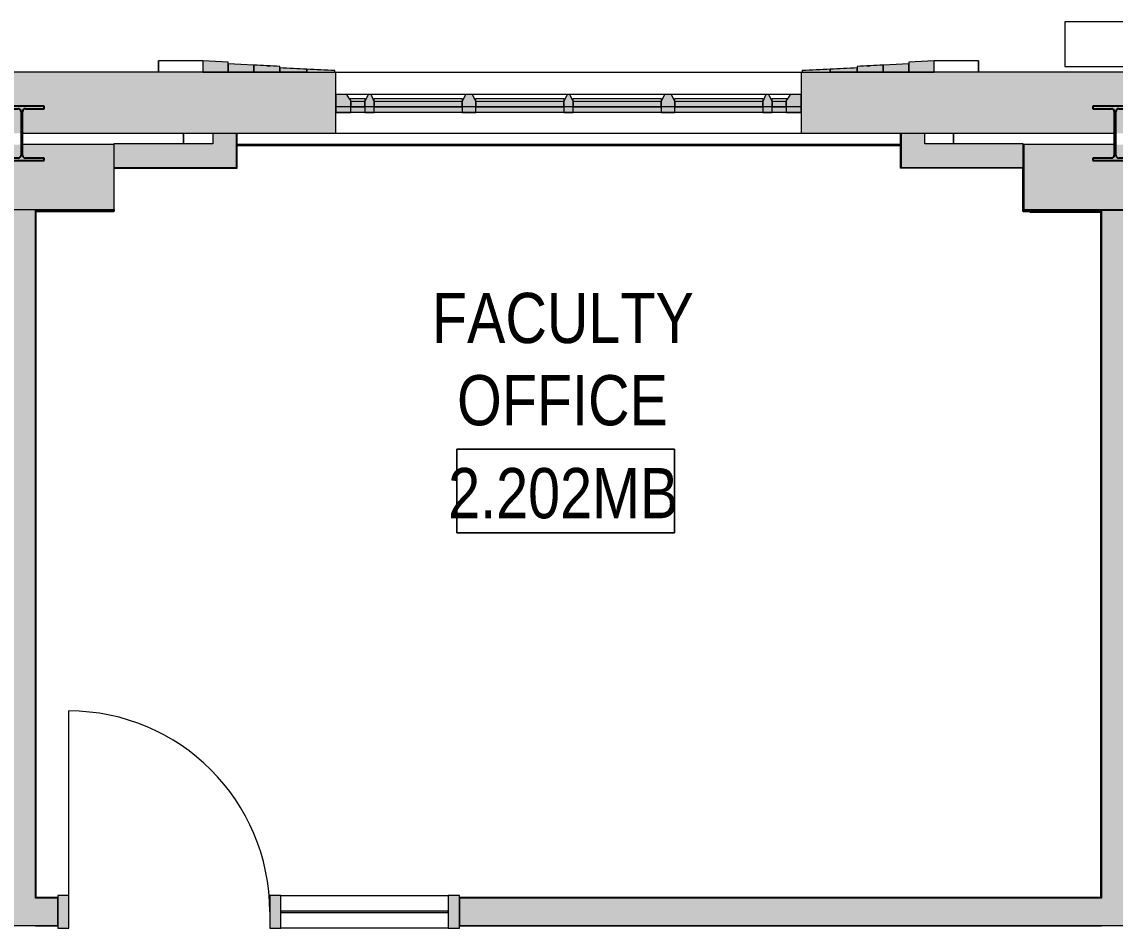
# Model space of a CAD drawing. Header units: inches. Extents: x -3598 to -1628, y -3458 to -206.
# Drawn here: x -2808.4 to -2612.4, y -2975.1 to -2812.6 of the extents above; entities that cross this region are included whole.
import ezdxf

# ---------------------------------------------------------------- set-up
doc = ezdxf.new("R2010")
doc.units = ezdxf.units.IN
doc.header["$MEASUREMENT"] = 0
for name, color, linetype, lineweight in [('A-AREA-IDEN', 2, 'Continuous', 9), ('A-DOOR', 31, 'Continuous', 13), ('A-FLOR', 192, 'Continuous', 13), ('A-GENM', 13, 'Continuous', 9), ('A-GLAZ-CURT', 52, 'Continuous', 13), ('A-GLAZ-CWMG', 51, 'Continuous', 13), ('A-WALL', 113, 'Continuous', 13), ('A-WALL-PATT', 111, 'Continuous', 13), ('I-WALL', 2, 'Continuous', 13), ('S-COLS', 52, 'Continuous', 13)]:
    doc.layers.add(name, color=color, linetype=linetype, lineweight=lineweight)
doc.styles.add('Arial Narrow', font='ARIALN.TTF', dxfattribs={"height": 9})

# ---------------------------------------------------------------- blocks, each defined once
blk = doc.blocks.new('_STL - Column - W Shape - 2017v1 - W10x33-1686110-MEZZANINE - CAD')
at = {"layer": 'S-COLS'}
blk.add_hatch(color=130, dxfattribs=at).paths.add_polyline_path([(-3.98, -4.87), (3.98, -4.87), (3.98, -4.43), (0.64, -4.43), (0.29, -4.28), (0.14, -3.93), (0.14, 3.92), (0.29, 4.28), (0.64, 4.42), (3.98, 4.42), (3.98, 4.86), (-3.98, 4.86), (-3.98, 4.42), (-0.65, 4.42), (-0.29, 4.28), (-0.15, 3.92), (-0.15, -3.93), (-0.29, -4.28), (-0.65, -4.43), (-3.98, -4.43)], flags=0)
at = {"layer": 'S-COLS', "color": 253, "lineweight": 25}
for p, q in [((3.98, 4.86), (-3.98, 4.86)), ((-3.98, 4.86), (-3.98, 4.42)), ((-3.98, 4.42), (-0.65, 4.42)), ((-0.15, 3.92), (-0.15, -3.93)), ((0.14, -3.93), (0.14, 3.92)), ((0.64, 4.42), (3.98, 4.42)), ((3.98, 4.42), (3.98, 4.86)), ((-0.65, -4.43), (-3.98, -4.43)), ((-3.98, -4.43), (-3.98, -4.87)), ((-3.98, -4.87), (3.98, -4.87)), ((3.98, -4.43), (0.64, -4.43)), ((3.98, -4.87), (3.98, -4.43))]:
    blk.add_line(p, q, dxfattribs=at)
for centre, start, end in [((-0.65, 3.92), 0, 90), ((0.64, 3.92), 90, 180), ((-0.65, -3.93), 270, 0), ((0.64, -3.93), 180, 270)]:
    blk.add_arc(centre, 0.5, start, end, dxfattribs=at)
blk = doc.blocks.new('15830016-STRUCT_MARTINEZ-MOORE_CENTRAL_v2018_rvt-1-MEZZANINE - CAD')
at = {"layer": 'A-FLOR', "color": 253, "lineweight": 25}
for p, q in [((-2628.9, -2846.64), (-2628.9, -2838.89)), ((-2791.9, -2846.64), (-2805.83, -2846.64)), ((-2791.9, -2846.27), (-2791.9, -2846.64)), ((-2614.96, -2846.64), (-2628.9, -2846.64))]:
    blk.add_line(p, q, dxfattribs=at)
at = {"color": 250, "lineweight": 13}
for p in [(-2808.4, -2832.64), (-2612.4, -2832.64)]:
    blk.add_blockref('_STL - Column - W Shape - 2017v1 - W10x33-1686110-MEZZANINE - CAD', p, dxfattribs=at)
blk = doc.blocks.new('System Panel - Glazed-383150-MEZZANINE - CAD')
at = {"layer": 'A-GLAZ-CURT', "lineweight": 9}
blk.add_hatch(color=90, dxfattribs=at).paths.add_polyline_path([(0.29, 0.75), (41.71, 0.75), (41.71, 1.75), (-41.71, 1.75), (-41.71, 0.75), (-30.68, 0.75)], flags=0)
at = {"layer": 'A-GLAZ-CURT', "lineweight": 20}
for p, q in [((41.71, 1.75), (-41.71, 1.75)), ((-41.71, 1.75), (-41.71, 0.75)), ((-41.71, 0.75), (41.71, 0.75)), ((41.71, 0.75), (41.71, 1.75))]:
    blk.add_line(p, q, dxfattribs=at)
blk = doc.blocks.new('System Panel - Winco Glass-383154-MEZZANINE - CAD')
at = {"layer": 'A-GLAZ-CURT', "lineweight": 9}
blk.add_hatch(color=90, dxfattribs=at).paths.add_polyline_path([(4.72, -1), (4.72, 0), (2.2, 0), (2.2, -1)], flags=0)
at = {"layer": 'A-GLAZ-CURT', "lineweight": 20}
for p, q in [((4.72, 0), (2.2, 0)), ((2.2, 0), (2.2, -1)), ((4.72, -1), (4.72, 0)), ((2.2, -1), (4.72, -1))]:
    blk.add_line(p, q, dxfattribs=at)
blk = doc.blocks.new('System Panel - Winco Glass-383155-MEZZANINE - CAD')
at = {"layer": 'A-GLAZ-CURT', "lineweight": 9}
blk.add_hatch(color=90, dxfattribs=at).paths.add_polyline_path([(7.89, -1), (7.89, 0), (-7.89, 0), (-7.89, -1), (-3.75, -1)], flags=0)
at = {"layer": 'A-GLAZ-CURT', "lineweight": 20}
for p, q in [((7.89, 0), (-7.89, 0)), ((-7.89, 0), (-7.89, -1)), ((7.89, -1), (7.89, 0)), ((-7.89, -1), (7.89, -1))]:
    blk.add_line(p, q, dxfattribs=at)
blk = doc.blocks.new('System Panel - Winco Glass-383156-MEZZANINE - CAD')
at = {"layer": 'A-GLAZ-CURT', "lineweight": 9}
blk.add_hatch(color=90, dxfattribs=at).paths.add_polyline_path([(7.89, -1), (7.89, 0), (-7.89, 0), (-7.89, -1)], flags=0)
at = {"layer": 'A-GLAZ-CURT', "lineweight": 20}
for p, q in [((7.89, 0), (-7.89, 0)), ((-7.89, 0), (-7.89, -1)), ((7.89, -1), (7.89, 0)), ((-7.89, -1), (7.89, -1))]:
    blk.add_line(p, q, dxfattribs=at)
blk = doc.blocks.new('System Panel - Winco Glass-383157-MEZZANINE - CAD')
at = {"layer": 'A-GLAZ-CURT', "lineweight": 9}
blk.add_hatch(color=90, dxfattribs=at).paths.add_polyline_path([(7.89, -1), (7.89, 0), (-7.89, 0), (-7.89, -1)], flags=0)
at = {"layer": 'A-GLAZ-CURT', "lineweight": 20}
for p, q in [((7.89, 0), (-7.89, 0)), ((-7.89, 0), (-7.89, -1)), ((7.89, -1), (7.89, 0)), ((-7.89, -1), (7.89, -1))]:
    blk.add_line(p, q, dxfattribs=at)
blk = doc.blocks.new('System Panel - Winco Glass-383158-MEZZANINE - CAD')
at = {"layer": 'A-GLAZ-CURT', "lineweight": 9}
blk.add_hatch(color=90, dxfattribs=at).paths.add_polyline_path([(7.89, -1), (7.89, 0), (-7.89, 0), (-7.89, -1), (4.33, -1)], flags=0)
at = {"layer": 'A-GLAZ-CURT', "lineweight": 20}
for p, q in [((7.89, 0), (-7.89, 0)), ((-7.89, 0), (-7.89, -1)), ((7.89, -1), (7.89, 0)), ((-7.89, -1), (7.89, -1))]:
    blk.add_line(p, q, dxfattribs=at)
blk = doc.blocks.new('System Panel - Winco Glass-383159-MEZZANINE - CAD')
at = {"layer": 'A-GLAZ-CURT', "lineweight": 9}
blk.add_hatch(color=90, dxfattribs=at).paths.add_polyline_path([(-2.2, -1), (-2.2, 0), (-4.72, 0), (-4.72, -1)], flags=0)
at = {"layer": 'A-GLAZ-CURT', "lineweight": 20}
for p, q in [((-2.2, 0), (-4.72, 0)), ((-4.72, 0), (-4.72, -1)), ((-2.2, -1), (-2.2, 0)), ((-4.72, -1), (-2.2, -1))]:
    blk.add_line(p, q, dxfattribs=at)
blk = doc.blocks.new('Rectangular Mullion - Winco Accent Full_Left-Large-V9-MEZZANINE - CAD')
at = {"layer": 'A-GLAZ-CWMG', "lineweight": 9}
blk.add_hatch(color=90, dxfattribs=at).paths.add_polyline_path([(-2671.36, -2828.89), (-2668.68, -2828.89), (-2668.68, -2825.64), (-2670.6, -2825.64), (-2671.36, -2826.89)], flags=0)
at = {"layer": 'A-GLAZ-CWMG', "lineweight": 20}
for p, q in [((-2668.68, -2825.64), (-2670.6, -2825.64)), ((-2668.68, -2828.89), (-2668.68, -2825.64)), ((-2671.36, -2826.89), (-2671.36, -2828.89)), ((-2671.36, -2828.89), (-2668.68, -2828.89))]:
    blk.add_line(p, q, dxfattribs=at)
blk.add_arc((-3015.88, -2615.19), 404.36, 328.4302, 328.6378, dxfattribs=at)
blk = doc.blocks.new('Rectangular Mullion - Winco Accent Full_Left-Large-V10-MEZZANINE - CAD')
at = {"layer": 'A-GLAZ-CWMG', "lineweight": 9}
blk.add_hatch(color=90, dxfattribs=at).paths.add_polyline_path([(-2749.43, -2828.89), (-2749.43, -2826.89), (-2750.19, -2825.64), (-2752.11, -2825.64), (-2752.11, -2828.89)], flags=0)
at = {"layer": 'A-GLAZ-CWMG', "lineweight": 20}
for p, q in [((-2752.11, -2825.64), (-2752.11, -2828.89)), ((-2750.19, -2825.64), (-2752.11, -2825.64)), ((-2749.43, -2828.89), (-2749.43, -2826.89)), ((-2752.11, -2828.89), (-2749.43, -2828.89))]:
    blk.add_line(p, q, dxfattribs=at)
blk.add_arc((-2404.91, -2615.19), 404.36, 211.3622, 211.5698, dxfattribs=at)
blk = doc.blocks.new('Rectangular Mullion - Winco Accent Full_Right-Large-383169-MEZZANINE - CAD')
at = {"layer": 'A-GLAZ-CWMG', "lineweight": 9}
for p, q in [((-1890.99, -2825.64), (-1907.93, -2825.64)), ((-1891.57, -2828.89), (-1907.34, -2828.89))]:
    blk.add_line(p, q, dxfattribs=at)
blk = doc.blocks.new('Rectangular Mullion - Winco Accent Full_Right-Large-383170-MEZZANINE - CAD')
at = {"layer": 'A-GLAZ-CWMG', "lineweight": 9}
for p, q in [((-1886.6, -2825.64), (-1890.47, -2825.64)), ((-1887.36, -2828.89), (-1889.89, -2828.89))]:
    blk.add_line(p, q, dxfattribs=at)
blk = doc.blocks.new('Rectangular Mullion - Winco Accent Full_Right-Large-V1-MEZZANINE - CAD')
at = {"layer": 'A-GLAZ-CWMG', "lineweight": 9}
for p, q in [((-1944.86, -2825.64), (-1961.8, -2825.64)), ((-1945.45, -2828.89), (-1961.22, -2828.89))]:
    blk.add_line(p, q, dxfattribs=at)
blk = doc.blocks.new('Rectangular Mullion - Winco Accent Full_Right-Large-383171-MEZZANINE - CAD')
at = {"layer": 'A-GLAZ-CWMG', "lineweight": 9}
for p, q in [((-1962.32, -2825.64), (-1966.19, -2825.64)), ((-1962.91, -2828.89), (-1965.43, -2828.89))]:
    blk.add_line(p, q, dxfattribs=at)
blk = doc.blocks.new('Rectangular Mullion - Winco Accent Full-383172-MEZZANINE - CAD')
at = {"layer": 'A-GLAZ-CWMG', "lineweight": 9}
blk.add_hatch(color=90, dxfattribs=at).paths.add_polyline_path([(0.84, 2), (0.84, 0), (0.26, -1.25), (-0.26, -1.25), (-0.84, 0), (-0.84, 2)], flags=0)
at = {"layer": 'A-GLAZ-CWMG', "lineweight": 20}
for p, q in [((-0.84, 2), (0.84, 2)), ((-0.84, 0), (-0.84, 2)), ((0.84, 2), (0.84, 0)), ((-0.26, -1.25), (-0.84, 0)), ((0.84, 0), (0.26, -1.25)), ((0.26, -1.25), (-0.26, -1.25))]:
    blk.add_line(p, q, dxfattribs=at)
blk = doc.blocks.new('Rectangular Mullion - Winco Accent Full-Large-383174-MEZZANINE - CAD')
at = {"layer": 'A-GLAZ-CWMG', "lineweight": 9}
blk.add_hatch(color=90, dxfattribs=at).paths.add_polyline_path([(-1.22, 2), (1.22, 2), (1.22, 0), (0.64, -1.25), (-0.64, -1.25), (-1.22, 0)], flags=0)
at = {"layer": 'A-GLAZ-CWMG', "lineweight": 20}
for p, q in [((-1.22, 2), (1.22, 2)), ((-1.22, 0), (-1.22, 2)), ((1.22, 2), (1.22, 0)), ((-0.64, -1.25), (-1.22, 0)), ((1.22, 0), (0.64, -1.25)), ((0.64, -1.25), (-0.64, -1.25))]:
    blk.add_line(p, q, dxfattribs=at)
blk = doc.blocks.new('Rectangular Mullion - Winco Accent Full-383176-MEZZANINE - CAD')
at = {"layer": 'A-GLAZ-CWMG', "lineweight": 9}
blk.add_hatch(color=90, dxfattribs=at).paths.add_polyline_path([(0.29, 2), (0.84, 2), (0.84, 0), (0.26, -1.25), (-0.26, -1.25), (-0.84, 0), (-0.84, 2)], flags=0)
at = {"layer": 'A-GLAZ-CWMG', "lineweight": 20}
for p, q in [((-0.84, 2), (0.84, 2)), ((-0.84, 0), (-0.84, 2)), ((0.84, 2), (0.84, 0)), ((-0.26, -1.25), (-0.84, 0)), ((0.84, 0), (0.26, -1.25)), ((0.26, -1.25), (-0.26, -1.25))]:
    blk.add_line(p, q, dxfattribs=at)
blk = doc.blocks.new('Rectangular Mullion - Winco Accent Full-Large-383177-MEZZANINE - CAD')
at = {"layer": 'A-GLAZ-CWMG', "lineweight": 9}
blk.add_hatch(color=90, dxfattribs=at).paths.add_polyline_path([(-1.22, 2), (1.22, 2), (1.22, 0), (0.64, -1.25), (-0.64, -1.25), (-1.22, 0)], flags=0)
at = {"layer": 'A-GLAZ-CWMG', "lineweight": 20}
for p, q in [((-1.22, 2), (1.22, 2)), ((-1.22, 0), (-1.22, 2)), ((1.22, 2), (1.22, 0)), ((-0.64, -1.25), (-1.22, 0)), ((1.22, 0), (0.64, -1.25)), ((0.64, -1.25), (-0.64, -1.25))]:
    blk.add_line(p, q, dxfattribs=at)
blk = doc.blocks.new('Rectangular Mullion - Winco Accent Full-383178-MEZZANINE - CAD')
at = {"layer": 'A-GLAZ-CWMG', "lineweight": 9}
blk.add_hatch(color=90, dxfattribs=at).paths.add_polyline_path([(0.84, 2), (0.84, 0), (0.26, -1.25), (-0.26, -1.25), (-0.84, 0), (-0.84, 2)], flags=0)
at = {"layer": 'A-GLAZ-CWMG', "lineweight": 20}
for p, q in [((-0.84, 2), (0.84, 2)), ((-0.84, 0), (-0.84, 2)), ((0.84, 2), (0.84, 0)), ((-0.26, -1.25), (-0.84, 0)), ((0.84, 0), (0.26, -1.25)), ((0.26, -1.25), (-0.26, -1.25))]:
    blk.add_line(p, q, dxfattribs=at)
blk = doc.blocks.new('ws85 - ws1-484378-MEZZANINE - CAD')
at = {"layer": 'A-WALL', "lineweight": 20}
h = blk.add_hatch(color=10, dxfattribs=at)
h.paths.add_polyline_path([(-2775.94, -2821.64), (-2771.43, -2821.64), (-2771.43, -2819.89), (-2775.94, -2819.64)], flags=0)
h.paths.add_polyline_path([(-2649.37, -2821.64), (-2644.85, -2821.64), (-2644.85, -2819.64), (-2649.37, -2819.89), (-2649.37, -2820.14)], flags=0)
h = blk.add_hatch(color=10, dxfattribs=at)
h.paths.add_polyline_path([(-2771.43, -2821.64), (-2766.83, -2821.64), (-2766.83, -2820.39), (-2771.43, -2820.14)], flags=0)
h.paths.add_polyline_path([(-2653.96, -2821.64), (-2649.37, -2821.64), (-2649.37, -2820.14), (-2653.96, -2820.39)], flags=0)
h = blk.add_hatch(color=10, dxfattribs=at)
h.paths.add_polyline_path([(-2766.83, -2821.64), (-2762.13, -2821.64), (-2762.13, -2820.64), (-2766.83, -2820.39)], flags=0)
h.paths.add_polyline_path([(-2658.66, -2821.64), (-2653.96, -2821.64), (-2653.96, -2820.39), (-2658.66, -2820.64)], flags=0)
h = blk.add_hatch(color=10, dxfattribs=at)
h.paths.add_polyline_path([(-2762.13, -2821.64), (-2757.31, -2821.64), (-2757.31, -2821.14), (-2762.13, -2820.89)], flags=0)
h.paths.add_polyline_path([(-2663.48, -2821.64), (-2658.66, -2821.64), (-2658.66, -2820.89), (-2663.48, -2821.14)], flags=0)
h = blk.add_hatch(color=10, dxfattribs=at)
h.paths.add_polyline_path([(-2757.31, -2821.64), (-2752.31, -2821.64), (-2752.31, -2821.39), (-2757.31, -2821.14)], flags=0)
h.paths.add_polyline_path([(-2668.48, -2821.64), (-2663.48, -2821.64), (-2663.48, -2821.14), (-2668.48, -2821.39)], flags=0)
for p, q in [((-2783.9, -2819.64), (-2783.9, -2821.64)), ((-2783.9, -2821.64), (-2783.9, -2819.64)), ((-2775.94, -2819.64), (-2783.9, -2819.64)), ((-2775.94, -2819.64), (-2775.94, -2821.64)), ((-2771.43, -2820.14), (-2771.43, -2819.89)), ((-2771.43, -2821.64), (-2771.43, -2820.14)), ((-2771.43, -2820.14), (-2771.43, -2821.64)), ((-2766.83, -2821.64), (-2766.83, -2820.39)), ((-2766.83, -2820.39), (-2766.83, -2821.64)), ((-2653.96, -2820.39), (-2653.96, -2821.64)), ((-2653.96, -2821.64), (-2653.96, -2820.39)), ((-2649.37, -2819.89), (-2649.37, -2820.14)), ((-2649.37, -2820.14), (-2649.37, -2821.64)), ((-2649.37, -2821.64), (-2649.37, -2820.14)), ((-2644.85, -2821.64), (-2644.85, -2819.64)), ((-2636.9, -2819.64), (-2644.85, -2819.64)), ((-2636.9, -2821.64), (-2636.9, -2819.64)), ((-2636.9, -2819.64), (-2636.9, -2821.64)), ((-2783.9, -2821.64), (-2783.9, -2820.52)), ((-2775.94, -2821.64), (-2771.43, -2821.64)), ((-2771.43, -2821.64), (-2766.83, -2821.64)), ((-2766.83, -2821.64), (-2762.13, -2821.64)), ((-2764.48, -2820.52), (-2763.9, -2820.52)), ((-2762.13, -2821.64), (-2762.13, -2820.64)), ((-2762.13, -2820.89), (-2762.13, -2821.64)), ((-2762.13, -2821.64), (-2757.31, -2821.64)), ((-2757.31, -2821.64), (-2757.31, -2821.14)), ((-2757.31, -2821.14), (-2757.31, -2821.64)), ((-2757.31, -2821.64), (-2752.31, -2821.64)), ((-2752.31, -2821.64), (-2752.31, -2821.39)), ((-2668.48, -2821.39), (-2668.48, -2821.64)), ((-2668.48, -2821.64), (-2663.48, -2821.64)), ((-2663.48, -2821.14), (-2663.48, -2821.64)), ((-2663.48, -2821.64), (-2663.48, -2821.14)), ((-2663.48, -2821.64), (-2658.66, -2821.64)), ((-2658.66, -2820.64), (-2658.66, -2821.64)), ((-2658.66, -2821.64), (-2658.66, -2820.89)), ((-2658.66, -2821.64), (-2653.96, -2821.64)), ((-2656.9, -2820.52), (-2656.31, -2820.52)), ((-2653.96, -2821.64), (-2649.37, -2821.64)), ((-2649.37, -2821.64), (-2644.85, -2821.64)), ((-2636.9, -2820.52), (-2636.9, -2821.64))]:
    blk.add_line(p, q, dxfattribs=at)
at = {"layer": 'A-WALL', "lineweight": 20, "flags": 128}
for points in [[(-2771.43, -2819.89), (-2773.68, -2819.77), (-2775.94, -2819.64)], [(-2766.83, -2820.39), (-2769.13, -2820.27), (-2771.43, -2820.14)], [(-2649.37, -2820.14), (-2651.67, -2820.27), (-2653.96, -2820.39)], [(-2644.85, -2819.64), (-2647.11, -2819.77), (-2649.37, -2819.89)]]:
    blk.add_lwpolyline(points, dxfattribs=at)
at = {"layer": 'A-WALL', "lineweight": 20}
for points in [[(-2762.13, -2820.64), (-2762.91, -2820.6), (-2764.48, -2820.52), (-2766.04, -2820.43), (-2766.83, -2820.39)], [(-2653.96, -2820.39), (-2654.75, -2820.43), (-2656.31, -2820.52), (-2657.88, -2820.6), (-2658.66, -2820.64)], [(-2757.31, -2821.14), (-2758.11, -2821.1), (-2759.72, -2821.02), (-2761.33, -2820.93), (-2762.13, -2820.89)], [(-2752.31, -2821.39), (-2753.14, -2821.35), (-2754.81, -2821.27), (-2756.47, -2821.18), (-2757.31, -2821.14)], [(-2663.48, -2821.14), (-2664.32, -2821.18), (-2665.99, -2821.27), (-2667.65, -2821.35), (-2668.48, -2821.39)], [(-2658.66, -2820.89), (-2659.46, -2820.93), (-2661.07, -2821.02), (-2662.68, -2821.1), (-2663.48, -2821.14)]]:
    blk.add_open_spline(points, degree=3, dxfattribs=at)
blk = doc.blocks.new('Rectangular Mullion - Winco Accent Half-384183-MEZZANINE - CAD')
at = {"layer": 'A-GLAZ-CWMG', "lineweight": 9}
for p, q in [((-2103.34, -2826.89), (-2103.34, -2826.39)), ((-2103.34, -2826.39), (-2087.57, -2826.39)), ((-2087.57, -2826.39), (-2087.57, -2826.89))]:
    blk.add_line(p, q, dxfattribs=at)
blk = doc.blocks.new('Rectangular Mullion - Winco Accent Half-384184-MEZZANINE - CAD')
at = {"layer": 'A-GLAZ-CWMG', "lineweight": 9}
for p, q in [((-2085.89, -2826.89), (-2085.89, -2826.39)), ((-2085.89, -2826.39), (-2083.06, -2826.39))]:
    blk.add_line(p, q, dxfattribs=at)
blk = doc.blocks.new('Rectangular Mullion - Winco Accent Half-384185-MEZZANINE - CAD')
at = {"layer": 'A-GLAZ-CWMG', "lineweight": 9}
for p, q in [((-2161.73, -2826.39), (-2158.91, -2826.39)), ((-2158.91, -2826.39), (-2158.91, -2826.89))]:
    blk.add_line(p, q, dxfattribs=at)
blk = doc.blocks.new('Basic Wall _ B3-4 7_8_-BSALS - ___-3567935-MEZZANINE - CAD')
at = {"layer": 'I-WALL', "lineweight": 20}
for p, q in [((-2614.96, -2846.48), (-2614.83, -2846.48)), ((-2614.96, -2969.64), (-2614.96, -2846.48)), ((-2614.83, -2969.76), (-2614.96, -2969.64))]:
    blk.add_line(p, q, dxfattribs=at)
blk = doc.blocks.new('Basic Wall _ B3-4 7_8_-BSALS - ___-3567936-MEZZANINE - CAD')
at = {"layer": 'I-WALL', "lineweight": 20}
for p in [(-2805.96, -2846.33), (-2805.83, -2969.64)]:
    blk.add_line(p, (-2805.83, -2846.33), dxfattribs=at)
blk = doc.blocks.new('Basic Wall _ B3-4 7_8_-BSALS - ___-3567945-MEZZANINE - CAD')
at = {"layer": 'I-WALL', "lineweight": 20}
for p, q in [((-2805.96, -2974.76), (-2805.96, -2974.64)), ((-2801.96, -2974.76), (-2805.96, -2974.76)), ((-2614.83, -2974.76), (-2729.96, -2974.76)), ((-2614.83, -2974.64), (-2614.83, -2974.76))]:
    blk.add_line(p, q, dxfattribs=at)
blk = doc.blocks.new('Basic Wall _ B3-4 7_8_-BSALS - ___-3567944-MEZZANINE - CAD')
at = {"layer": 'I-WALL', "lineweight": 20}
for p, q in [((-2801.96, -2969.64), (-2805.83, -2969.64)), ((-2614.96, -2969.64), (-2729.96, -2969.64)), ((-2614.96, -2969.64), (-2614.83, -2969.76))]:
    blk.add_line(p, q, dxfattribs=at)
blk = doc.blocks.new('Door-J1_4-Curtain_Wall-_only works in CW_-BSALS1 - Door-J1_4-Wide_Stile-BSALS 2-2172168-MEZZANINE - CAD')
at = {"layer": 'A-DOOR', "lineweight": 20}
blk.add_line((18, 0), (18, -36), dxfattribs=at)
at = {"layer": 'A-DOOR', "lineweight": 9}
blk.add_arc((18, 0), 36, 180, 270, dxfattribs=at)
blk = doc.blocks.new('System Panel - interior glazed panels-1933696-MEZZANINE - CAD')
at = {"layer": 'A-GLAZ-CURT', "lineweight": 9}
blk.add_hatch(color=90, dxfattribs=at).paths.add_polyline_path([(-15, 0.125), (-15, -0.125), (15, -0.125), (15, 0.125)], flags=0)
at = {"layer": 'A-GLAZ-CURT', "lineweight": 20}
for p, q in [((15, 0.125), (-15, 0.125)), ((-15, 0.125), (-15, -0.125)), ((15, -0.125), (15, 0.125)), ((-15, -0.125), (15, -0.125))]:
    blk.add_line(p, q, dxfattribs=at)
blk = doc.blocks.new('Rectangular Mullion - 2 x 6 interior mullion-1933697-MEZZANINE - CAD')
at = {"layer": 'A-GLAZ-CWMG', "lineweight": 9}
blk.add_hatch(color=90, dxfattribs=at).paths.add_polyline_path([(-2, -2.94), (-2, 2.94), (0, 2.94), (0, -2.94)], flags=0)
at = {"layer": 'A-GLAZ-CWMG', "lineweight": 20}
for p, q in [((-2, 2.94), (0, 2.94)), ((-2, -2.94), (-2, 2.94)), ((0, 2.94), (0, -2.94)), ((0, -2.94), (-2, -2.94))]:
    blk.add_line(p, q, dxfattribs=at)
blk = doc.blocks.new('Rectangular Mullion - 2 x 6 interior mullion-1933688-MEZZANINE - CAD')
at = {"layer": 'A-GLAZ-CWMG', "lineweight": 9}
blk.add_hatch(color=90, dxfattribs=at).paths.add_polyline_path([(-1, -2.94), (-1, 2.94), (1, 2.94), (1, -2.94)], flags=0)
at = {"layer": 'A-GLAZ-CWMG', "lineweight": 20}
for p, q in [((-1, 2.94), (1, 2.94)), ((-1, -2.94), (-1, 2.94)), ((1, 2.94), (1, -2.94)), ((1, -2.94), (-1, -2.94))]:
    blk.add_line(p, q, dxfattribs=at)
blk = doc.blocks.new('Rectangular Mullion - 2 x 6 interior mullion-1933736-MEZZANINE - CAD')
at = {"layer": 'A-GLAZ-CWMG', "lineweight": 9}
blk.add_hatch(color=90, dxfattribs=at).paths.add_polyline_path([(0, -2.94), (0, 2.94), (-2, 2.94), (-2, -2.94)], flags=0)
at = {"layer": 'A-GLAZ-CWMG', "lineweight": 20}
for p, q in [((0, 2.94), (-2, 2.94)), ((-2, 2.94), (-2, -2.94)), ((0, -2.94), (0, 2.94)), ((-2, -2.94), (0, -2.94))]:
    blk.add_line(p, q, dxfattribs=at)
blk = doc.blocks.new('Rectangular Mullion - 2 x 6 interior mullion-1933689-MEZZANINE - CAD')
at = {"layer": 'A-GLAZ-CWMG', "lineweight": 9}
for p, q in [((-2761.96, -2969.26), (-2731.96, -2969.26)), ((-2731.96, -2975.14), (-2761.96, -2975.14))]:
    blk.add_line(p, q, dxfattribs=at)
blk = doc.blocks.new('Basic Wall _ A3-4 1_4_-BSALS - ___-3569788-MEZZANINE - CAD')
at = {"layer": 'I-WALL', "lineweight": 20}
for p in [(-2791.9, -2838.89), (-2769.9, -2838.77)]:
    blk.add_line(p, (-2769.77, -2838.89), dxfattribs=at)
blk = doc.blocks.new('Basic Wall _ A3-4 1_4_-BSALS - ___-3569789-MEZZANINE - CAD')
at = {"layer": 'I-WALL', "lineweight": 20}
for q in [(-2769.77, -2832.64), (-2769.9, -2838.77)]:
    blk.add_line((-2769.77, -2838.89), q, dxfattribs=at)
blk = doc.blocks.new('Basic Wall _ A3-4 1_4_-BSALS - ___-3569790-MEZZANINE - CAD')
at = {"layer": 'I-WALL', "lineweight": 20}
for p, q in [((-2650.9, -2838.89), (-2650.77, -2838.77)), ((-2628.9, -2838.89), (-2650.9, -2838.89)), ((-2628.9, -2838.77), (-2628.9, -2838.89))]:
    blk.add_line(p, q, dxfattribs=at)
blk = doc.blocks.new('Basic Wall _ A3-4 1_4_-BSALS - ___-3569791-MEZZANINE - CAD')
at = {"layer": 'I-WALL', "lineweight": 20}
for p, q in [((-2650.9, -2838.89), (-2650.9, -2832.64)), ((-2650.77, -2838.77), (-2650.9, -2838.89))]:
    blk.add_line(p, q, dxfattribs=at)
blk = doc.blocks.new('Gutter Catch - Gutter Catch-3952352-MEZZANINE - CAD')
at = {"layer": 'A-GENM'}
for p, q in [((9, 14.5), (-9, 14.5)), ((-9, 14.5), (-9, 6.5)), ((9, 6.5), (9, 14.5)), ((-9, 6.5), (9, 6.5))]:
    blk.add_line(p, q, dxfattribs=at)
blk = doc.blocks.new('Room Tag- BSALS - Room Tag-28050-MEZZANINE - CAD')
at = {"layer": 'A-AREA-IDEN'}
for p, q in [((-0.203125, -0.171875), (-0.203125, -0.015625)), ((-0.203125, -0.015625), (0.203125, -0.015625)), ((0.203125, -0.015625), (-0.203125, -0.015625)), ((-0.203125, -0.015625), (-0.203125, -0.171875)), ((0.203125, -0.015625), (0.203125, -0.171875)), ((0.203125, -0.171875), (0.203125, -0.015625)), ((0.203125, -0.171875), (-0.203125, -0.171875)), ((-0.203125, -0.171875), (0.203125, -0.171875))]:
    blk.add_line(p, q, dxfattribs=at)

msp = doc.modelspace()

# ---------------------------------------------------------------- hatches: boundary and pattern name
at = {"layer": 'A-WALL-PATT', "lineweight": 20}
h = msp.add_hatch(color=10, dxfattribs=at)
h.paths.add_polyline_path([(-3004.1, -2832.64), (-2808.54, -2832.64), (-2808.54, -2828.72), (-2808.69, -2828.36), (-2809.04, -2828.22), (-2812.38, -2828.22), (-2812.38, -2827.78), (-2804.42, -2827.78), (-2804.42, -2828.22), (-2807.75, -2828.22), (-2808.1, -2828.36), (-2808.25, -2828.72), (-2808.25, -2832.64), (-2752.11, -2832.64), (-2752.11, -2821.64), (-3150.4, -2821.64), (-3150.4, -2832.64), (-3004.54, -2832.64), (-3004.54, -2828.72), (-3004.69, -2828.36), (-3005.04, -2828.22), (-3008.38, -2828.22), (-3008.38, -2827.78), (-3000.42, -2827.78), (-3000.42, -2828.22), (-3003.75, -2828.22), (-3004.1, -2828.36), (-3004.25, -2828.72), (-3004.25, -2832.64)], flags=0)
h.paths.add_polyline_path([(-2468.19, -2832.64), (-2416.54, -2832.64), (-2416.54, -2828.72), (-2416.69, -2828.36), (-2417.04, -2828.22), (-2420.38, -2828.22), (-2420.38, -2827.78), (-2412.42, -2827.78), (-2412.42, -2828.22), (-2415.75, -2828.22), (-2416.1, -2828.36), (-2416.25, -2828.72), (-2416.25, -2832.64), (-2360.11, -2832.64), (-2360.11, -2821.64), (-2472.68, -2821.64), (-2472.68, -2832.64)], flags=0)
h.paths.add_polyline_path([(-2616.38, -2832.64), (-2612.54, -2832.64), (-2612.54, -2828.72), (-2612.69, -2828.36), (-2613.04, -2828.22), (-2616.38, -2828.22), (-2616.38, -2827.78), (-2608.42, -2827.78), (-2608.42, -2828.22), (-2611.75, -2828.22), (-2612.1, -2828.36), (-2612.25, -2828.72), (-2612.25, -2832.64), (-2556.11, -2832.64), (-2556.11, -2821.64), (-2668.68, -2821.64), (-2668.68, -2832.64), (-2638.56, -2832.64)], flags=0)
h.paths.add_polyline_path([(-2220.25, -2832.64), (-2164.11, -2832.64), (-2164.11, -2821.64), (-2276.68, -2821.64), (-2276.68, -2832.64), (-2220.54, -2832.64), (-2220.54, -2828.72), (-2220.69, -2828.36), (-2221.04, -2828.22), (-2224.38, -2828.22), (-2224.38, -2827.78), (-2216.42, -2827.78), (-2216.42, -2828.22), (-2219.75, -2828.22), (-2220.1, -2828.36), (-2220.25, -2828.72), (-2220.25, -2829.42)], flags=0)
h.paths.add_polyline_path([(-1824.42, -2832.64), (-1653.54, -2832.64), (-1653.54, -2828.72), (-1653.69, -2828.36), (-1654.04, -2828.22), (-1657.38, -2828.22), (-1657.38, -2827.78), (-1649.42, -2827.78), (-1649.42, -2828.22), (-1652.75, -2828.22), (-1653.1, -2828.36), (-1653.25, -2828.72), (-1653.25, -2832.64), (-1634.4, -2832.64), (-1634.4, -2821.64), (-1884.68, -2821.64), (-1884.68, -2832.64), (-1828.54, -2832.64), (-1828.54, -2828.72), (-1828.69, -2828.36), (-1829.04, -2828.22), (-1832.38, -2828.22), (-1832.38, -2827.78), (-1824.42, -2827.78), (-1824.42, -2828.22), (-1827.75, -2828.22), (-1828.1, -2828.36), (-1828.25, -2828.72), (-1828.25, -2832.64), (-1828.1, -2832.64)], flags=0)
h.paths.add_polyline_path([(-1972.57, -2832.64), (-1968.11, -2832.64), (-1968.11, -2821.64), (-2080.68, -2821.64), (-2080.68, -2832.64), (-2024.54, -2832.64), (-2024.54, -2828.72), (-2024.69, -2828.36), (-2025.04, -2828.22), (-2028.38, -2828.22), (-2028.38, -2827.78), (-2020.42, -2827.78), (-2020.42, -2828.22), (-2023.75, -2828.22), (-2024.1, -2828.36), (-2024.25, -2828.72), (-2024.25, -2832.64), (-1988.06, -2832.64)], flags=0)
at = {"layer": 'A-WALL-PATT', "lineweight": 5}
for points in [[(-2769.9, -2838.77), (-2769.9, -2832.64), (-2774.15, -2832.64), (-2774.15, -2838.77)], [(-2646.52, -2838.77), (-2646.52, -2832.64), (-2650.77, -2832.64), (-2650.77, -2838.77)], [(-2774.15, -2838.77), (-2774.15, -2834.52), (-2791.9, -2834.52), (-2791.9, -2838.77)], [(-2646.52, -2838.77), (-2628.9, -2838.77), (-2628.9, -2834.52), (-2646.52, -2834.52)], [(-2810.83, -2974.64), (-2805.96, -2974.64), (-2805.96, -2846.33), (-2810.83, -2846.33), (-2810.83, -2969.76)], [(-2614.83, -2974.64), (-2609.96, -2974.64), (-2609.96, -2846.48), (-2614.83, -2846.48), (-2614.83, -2969.76)]]:
    msp.add_hatch(color=50, dxfattribs=at).paths.add_polyline_path(points, flags=0)
at = {"layer": 'A-WALL-PATT', "lineweight": 20}
for points in [[(-2793.44, -2846.27), (-2791.9, -2846.27), (-2791.9, -2834.64), (-2808.25, -2834.64), (-2808.25, -2836.57), (-2808.1, -2836.92), (-2807.75, -2837.07), (-2804.42, -2837.07), (-2804.42, -2837.51), (-2812.38, -2837.51), (-2812.38, -2837.07), (-2809.04, -2837.07), (-2808.69, -2836.92), (-2808.54, -2836.57), (-2808.54, -2834.64), (-2824.9, -2834.64), (-2824.9, -2846.27), (-2804.42, -2846.27)], [(-2607.58, -2846.27), (-2595.77, -2846.27), (-2595.77, -2834.64), (-2612.25, -2834.64), (-2612.25, -2836.57), (-2612.1, -2836.92), (-2611.75, -2837.07), (-2608.42, -2837.07), (-2608.42, -2837.51), (-2616.38, -2837.51), (-2616.38, -2837.07), (-2613.04, -2837.07), (-2612.69, -2836.92), (-2612.54, -2836.57), (-2612.54, -2834.64), (-2628.77, -2834.64), (-2628.77, -2846.27), (-2608.42, -2846.27)]]:
    msp.add_hatch(color=10, dxfattribs=at).paths.add_polyline_path(points, flags=0)
at = {"layer": 'A-WALL-PATT', "lineweight": 5}
h = msp.add_hatch(color=50, dxfattribs=at)
h.paths.add_polyline_path([(-2614.83, -2974.64), (-2614.83, -2969.76), (-2729.96, -2969.76), (-2729.96, -2974.64)], flags=0)
h.paths.add_polyline_path([(-2801.96, -2974.64), (-2801.96, -2969.76), (-2805.96, -2969.76), (-2805.96, -2974.64)], flags=0)

# ---------------------------------------------------------------- linework, layer by layer
at = {"layer": 'A-FLOR', "lineweight": 20}
for p, q in [((-2650.9, -2834.89), (-2769.77, -2834.89)), ((-2628.77, -2834.89), (-2628.9, -2834.89)), ((-2627.62, -2846.85), (-2627.62, -2846.27)), ((-2614.96, -2846.85), (-2627.62, -2846.85))]:
    msp.add_line(p, q, dxfattribs=at)
at = {"layer": 'A-WALL', "lineweight": 20}
for p, q in [((-2775.94, -2821.64), (-2852.4, -2821.64)), ((-2771.43, -2821.64), (-2775.94, -2821.64)), ((-2762.13, -2821.64), (-2771.43, -2821.64)), ((-2757.31, -2821.64), (-2762.13, -2821.64)), ((-2757.31, -2821.64), (-2663.48, -2821.64)), ((-2752.11, -2832.64), (-2752.11, -2821.64)), ((-2668.68, -2821.64), (-2668.68, -2832.64)), ((-2658.66, -2821.64), (-2663.48, -2821.64)), ((-2649.37, -2821.64), (-2658.66, -2821.64)), ((-2644.85, -2821.64), (-2649.37, -2821.64)), ((-2579.94, -2821.64), (-2644.85, -2821.64)), ((-2612.54, -2832.64), (-2808.25, -2832.64))]:
    msp.add_line(p, q, dxfattribs=at)
at = {"layer": 'I-WALL', "lineweight": 20}
for p, q in [((-2779.4, -2834.52), (-2779.4, -2832.64)), ((-2779.33, -2834.52), (-2779.33, -2832.64)), ((-2774.15, -2832.64), (-2774.15, -2834.52)), ((-2769.9, -2838.77), (-2769.9, -2832.64)), ((-2650.77, -2832.64), (-2650.77, -2838.77)), ((-2646.52, -2834.52), (-2646.52, -2832.64)), ((-2641.4, -2834.52), (-2641.4, -2832.64)), ((-2641.33, -2834.52), (-2641.33, -2832.64)), ((-2791.9, -2834.64), (-2808.25, -2834.64)), ((-2774.15, -2834.52), (-2791.9, -2834.52)), ((-2791.9, -2834.52), (-2791.9, -2846.27)), ((-2650.9, -2834.64), (-2769.77, -2834.64)), ((-2628.9, -2834.52), (-2646.52, -2834.52)), ((-2628.9, -2838.77), (-2628.9, -2834.52)), ((-2612.54, -2834.64), (-2628.9, -2834.64)), ((-2628.77, -2834.64), (-2628.77, -2846.27)), ((-2791.9, -2838.77), (-2769.9, -2838.77)), ((-2650.77, -2838.77), (-2628.9, -2838.77)), ((-2824.9, -2846.27), (-2791.9, -2846.27)), ((-2805.96, -2846.33), (-2810.83, -2846.33)), ((-2805.96, -2969.76), (-2805.96, -2846.33)), ((-2628.77, -2846.27), (-2595.77, -2846.27)), ((-2614.83, -2846.48), (-2614.83, -2969.76)), ((-2609.96, -2846.48), (-2614.83, -2846.48)), ((-2801.96, -2969.76), (-2805.96, -2969.76)), ((-2801.96, -2974.64), (-2801.96, -2969.76)), ((-2614.83, -2969.76), (-2729.96, -2969.76)), ((-2729.96, -2969.76), (-2729.96, -2974.64)), ((-2814.83, -2974.64), (-2801.96, -2974.64)), ((-2729.96, -2974.64), (-2491.27, -2974.64))]:
    msp.add_line(p, q, dxfattribs=at)

# ---------------------------------------------------------------- block references
at = {"lineweight": 5}
msp.add_blockref('15830016-STRUCT_MARTINEZ-MOORE_CENTRAL_v2018_rvt-1-MEZZANINE - CAD', (0, 0), dxfattribs=at)
at = {"layer": 'A-AREA-IDEN', "xscale": 95.99999999999994, "yscale": 95.99999999999994, "zscale": 95.99999999999994}
msp.add_blockref('Room Tag- BSALS - Room Tag-28050-MEZZANINE - CAD', (-2710.89, -2887.78), dxfattribs=at)
at = {"layer": 'A-DOOR', "lineweight": 20, "rotation": 180}
msp.add_blockref('Door-J1_4-Curtain_Wall-_only works in CW_-BSALS1 - Door-J1_4-Wide_Stile-BSALS 2-2172168-MEZZANINE - CAD', (-2781.96, -2972.2), dxfattribs=at)
at = {"layer": 'A-GENM'}
msp.add_blockref('Gutter Catch - Gutter Catch-3952352-MEZZANINE - CAD', (-2612.4, -2827.14), dxfattribs=at)
at = {"layer": 'A-GLAZ-CURT', "lineweight": 9}
for name, p in [('System Panel - Glazed-383150-MEZZANINE - CAD', (-2710.4, -2829.61)), ('System Panel - Winco Glass-383154-MEZZANINE - CAD', (-2751.63, -2826.89)), ('System Panel - Winco Glass-383155-MEZZANINE - CAD', (-2737.33, -2826.89)), ('System Panel - Winco Glass-383156-MEZZANINE - CAD', (-2719.12, -2826.89)), ('System Panel - Winco Glass-383157-MEZZANINE - CAD', (-2701.67, -2826.89)), ('System Panel - Winco Glass-383158-MEZZANINE - CAD', (-2683.46, -2826.89)), ('System Panel - Winco Glass-383159-MEZZANINE - CAD', (-2669.17, -2826.89))]:
    msp.add_blockref(name, p, dxfattribs=at)
at = {"layer": 'A-GLAZ-CURT', "lineweight": 9, "rotation": 180}
msp.add_blockref('System Panel - interior glazed panels-1933696-MEZZANINE - CAD', (-2746.96, -2972.2), dxfattribs=at)
at = {"layer": 'A-GLAZ-CWMG', "lineweight": 9}
for name, p in [('Rectangular Mullion - Winco Accent Full_Left-Large-V10-MEZZANINE - CAD', (0, 0)), ('Rectangular Mullion - Winco Accent Full_Right-Large-383171-MEZZANINE - CAD', (-784, 0)), ('Rectangular Mullion - Winco Accent Full_Right-Large-V1-MEZZANINE - CAD', (-784, 0)), ('Rectangular Mullion - Winco Accent Full_Right-Large-383169-MEZZANINE - CAD', (-819.67, 0)), ('Rectangular Mullion - Winco Accent Full_Right-Large-V1-MEZZANINE - CAD', (-748.33, 0)), ('Rectangular Mullion - Winco Accent Full_Right-Large-383169-MEZZANINE - CAD', (-784, 0)), ('Rectangular Mullion - Winco Accent Full_Right-Large-383170-MEZZANINE - CAD', (-784, 0)), ('Rectangular Mullion - Winco Accent Full_Left-Large-V9-MEZZANINE - CAD', (0, 0)), ('Rectangular Mullion - Winco Accent Half-384185-MEZZANINE - CAD', (-588, 0)), ('Rectangular Mullion - Winco Accent Half-384183-MEZZANINE - CAD', (-641.87, 0)), ('Rectangular Mullion - Winco Accent Half-384183-MEZZANINE - CAD', (-623.67, 0)), ('Rectangular Mullion - Winco Accent Half-384183-MEZZANINE - CAD', (-606.21, 0)), ('Rectangular Mullion - Winco Accent Half-384183-MEZZANINE - CAD', (-588, 0)), ('Rectangular Mullion - Winco Accent Half-384184-MEZZANINE - CAD', (-588, 0)), ('Rectangular Mullion - 2 x 6 interior mullion-1933689-MEZZANINE - CAD', (0, 0)), ('Rectangular Mullion - 2 x 6 interior mullion-1933736-MEZZANINE - CAD', (-2729.96, -2972.2))]:
    msp.add_blockref(name, p, dxfattribs=at)
at = {"layer": 'A-GLAZ-CWMG', "lineweight": 9, "extrusion": (0, 0, -1), "rotation": 180}
for name, p in [('Rectangular Mullion - Winco Accent Full-383178-MEZZANINE - CAD', (2746.06, -2826.89)), ('Rectangular Mullion - Winco Accent Full-Large-383177-MEZZANINE - CAD', (2728.23, -2826.89)), ('Rectangular Mullion - Winco Accent Full-383176-MEZZANINE - CAD', (2710.4, -2826.89)), ('Rectangular Mullion - Winco Accent Full-Large-383174-MEZZANINE - CAD', (2692.56, -2826.89)), ('Rectangular Mullion - Winco Accent Full-383172-MEZZANINE - CAD', (2674.73, -2826.89))]:
    msp.add_blockref(name, p, dxfattribs=at)
at = {"layer": 'A-GLAZ-CWMG', "lineweight": 9, "extrusion": (0, 0, -1)}
for name, p in [('Rectangular Mullion - 2 x 6 interior mullion-1933697-MEZZANINE - CAD', (2801.96, -2972.2)), ('Rectangular Mullion - 2 x 6 interior mullion-1933688-MEZZANINE - CAD', (2762.96, -2972.2))]:
    msp.add_blockref(name, p, dxfattribs=at)
at = {"layer": 'A-WALL', "lineweight": 20}
msp.add_blockref('ws85 - ws1-484378-MEZZANINE - CAD', (0, 0), dxfattribs=at)
at = {"layer": 'I-WALL', "lineweight": 20}
for name in ['Basic Wall _ A3-4 1_4_-BSALS - ___-3569789-MEZZANINE - CAD', 'Basic Wall _ A3-4 1_4_-BSALS - ___-3569791-MEZZANINE - CAD', 'Basic Wall _ A3-4 1_4_-BSALS - ___-3569788-MEZZANINE - CAD', 'Basic Wall _ A3-4 1_4_-BSALS - ___-3569790-MEZZANINE - CAD', 'Basic Wall _ B3-4 7_8_-BSALS - ___-3567936-MEZZANINE - CAD', 'Basic Wall _ B3-4 7_8_-BSALS - ___-3567935-MEZZANINE - CAD', 'Basic Wall _ B3-4 7_8_-BSALS - ___-3567944-MEZZANINE - CAD', 'Basic Wall _ B3-4 7_8_-BSALS - ___-3567945-MEZZANINE - CAD']:
    msp.add_blockref(name, (0, 0), dxfattribs=at)

# ---------------------------------------------------------------- texts
at = {"layer": 'A-AREA-IDEN', "char_height": 9, "attachment_point": 1, "style": 'Arial Narrow'}
for s, insert, width in [('FACULTY', (-2734.88, -2861.23), 57.873), ('OFFICE', (-2730.38, -2875.98), 46.965), ('2.202MB', (-2731.97, -2892.64), 50.601)]:
    msp.add_mtext(s, dxfattribs=dict(at, insert=insert, width=width))

doc.saveas('drawing.dxf')
